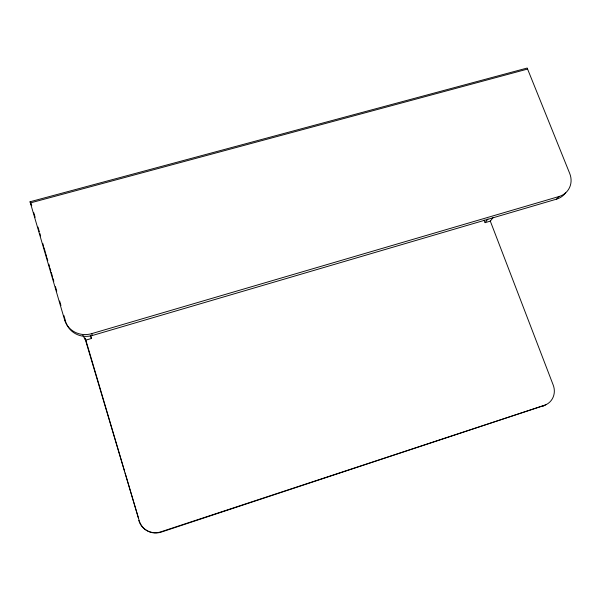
<?xml version="1.0" encoding="UTF-8"?>
<svg xmlns="http://www.w3.org/2000/svg" width="601" height="601" viewBox="0 0 601 601"><rect width="100%" height="100%" fill="white"/><g stroke="black" fill="none" stroke-linecap="round" stroke-linejoin="round"><path stroke-width="0.9" d="M484.083 220.071L485.075 222.67L487.929 218.974M493.188 217.457L490.311 221.123L485.075 222.67M65.967 322.602A21.741 20.562 -13.1 0 0 92.524 335.456L556.594 199.126L558.975 196.527A19.886 17.955 34.2 0 0 569.703 173.434L527.175 68.041L30.05 201.771L64.6 319.845L65.697 321.745L63.856 315.442M84.846 337.92L139.222 520.721A17.917 17.399 -47 0 0 161.181 532.103L544.611 405.277A16.678 15.543 49.1 0 0 553.055 384.655L490.251 220.973M138.763 520.391A18.03 17.512 -46.9 0 0 160.865 531.84L544.611 405.277M90.728 335.779L91.525 338.453L85.522 340.219L82.84 335.268M64.6 319.845A21.906 20.712 -13 0 0 91.622 333.66L558.975 196.527M527.588 69.062L30.381 202.913L31.71 205.617M90.248 335.959L91.525 338.453M91.622 333.66L92.524 335.456M30.05 201.771L31.703 205.144M85.462 338.844L124.58 471.199M125.113 473.002L138.418 518.017M33.806 212.762L35.136 217.322M37.983 227.058L39.35 231.723M39.816 233.308L40.598 235.99M42.776 243.428L43.565 246.125M44.001 247.604L45.413 252.428M45.826 253.855L46.615 256.537M46.991 257.829L47.787 260.534M48.839 264.132L49.628 266.829M50.011 268.144L50.8 270.826M51.205 272.23L52.625 277.076M53.053 278.533L53.842 281.238M55.427 286.639L56.742 291.139M59.642 301.041L60.956 305.541M565.706 192.651A19.75 17.85 34.2 0 1 556.594 199.126M546.301 404.353A16.58 15.461 49.1 0 1 542.711 406.246"/></g></svg>
